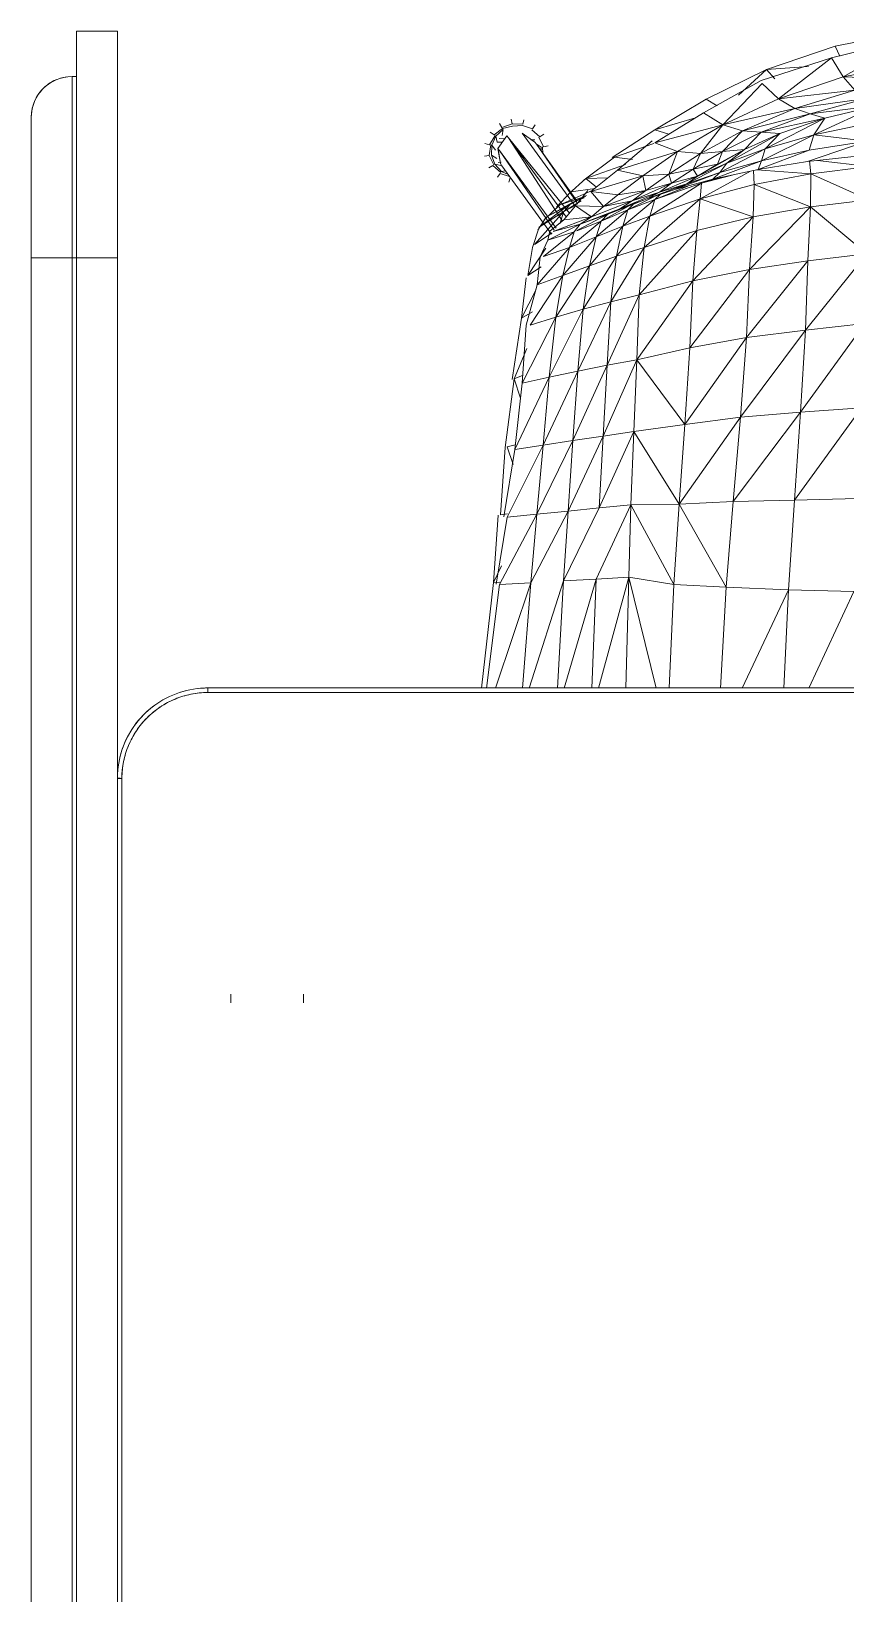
# Model space of a CAD drawing. Header units: millimetres. Extents: x 155927 to 295199, y -4084 to 97293.
# Drawn here: x 199745 to 200105, y 16845 to 17535 of the extents above; entities that cross this region are included whole.
import ezdxf

# ---------------------------------------------------------------- set-up
doc = ezdxf.new("R2010")
doc.units = ezdxf.units.MM
doc.header["$MEASUREMENT"] = 0
doc.layers.get('0').update_dxf_attribs({"linetype": 'CONTINUOUS'})
doc.layers.add('G-IMPT', color=8, linetype='CONTINUOUS', lineweight=9)

# ---------------------------------------------------------------- blocks, each defined once
blk = doc.blocks.new('OLA high stool - Kin high stool_dwg_KIN602 - GLIDES-V487-Level 2')
at = {"layer": 'G-IMPT'}
for p, q in [((-8.01, -7.636), (-8.025, -7.558)), ((-8.322, -7.828), (-8.389, -7.783)), ((-8.322, -7.828), (-8.38, -8.002)), ((-8.185, -7.701), (-8.306, -7.84)), ((-8.185, -7.701), (-8.229, -7.634)), ((-8.01, -7.636), (-8.175, -7.718)), ((-8.133, -7.86), (-8.13, -7.788)), ((-8.13, -7.788), (-8.122, -7.846)), ((-8.004, -7.676), (-8.062, -7.763)), ((-7.893, -7.648), (-8.007, -7.656)), ((-8.004, -7.676), (-7.936, -7.679)), ((-8.4, -7.998), (-8.48, -7.981)), ((-8.4, -7.998), (-8.407, -8.184)), ((-8.38, -8.002), (-8.367, -8.178)), ((-8.488, -8.199), (-8.407, -8.184)), ((-8.342, -8.359), (-8.413, -8.404)), ((-8.407, -8.184), (-8.342, -8.359)), ((-8.325, -8.349), (-8.367, -8.178)), ((-8.325, -8.349), (-8.215, -8.496)), ((-8.308, -8.338), (-8.203, -8.357)), ((-8.308, -8.338), (-8.192, -8.463)), ((-8.153, -8.41), (-8.15, -8.309)), ((-8.087, -8.441), (-8.088, -8.354)), ((-7.738, -8.426), (-7.744, -8.372)), ((-7.705, -8.482), (-7.58, -8.365)), ((-7.705, -8.482), (-7.684, -8.376)), ((-7.705, -8.482), (-7.684, -8.376)), ((-7.684, -8.516), (-7.564, -8.377)), ((-7.58, -8.365), (-7.593, -8.299)), ((-7.58, -8.365), (-7.593, -8.299)), ((-7.58, -8.365), (-7.528, -8.251)), ((-7.547, -8.389), (-7.493, -8.226)), ((-7.547, -8.389), (-7.483, -8.439)), ((-7.47, -8.219), (-7.392, -8.24)), ((-8.215, -8.496), (-8.264, -8.564)), ((-8.203, -8.48), (-8.046, -8.574)), ((-8.192, -8.463), (-8.087, -8.441)), ((-8.192, -8.463), (-8.087, -8.441)), ((-8.192, -8.463), (-8.036, -8.535)), ((-8.046, -8.574), (-8.066, -8.655)), ((-8.041, -8.554), (-7.859, -8.581)), ((-8.036, -8.535), (-7.948, -8.474)), ((-8.036, -8.535), (-7.948, -8.474)), ((-8.036, -8.535), (-7.866, -8.541)), ((-7.866, -8.541), (-7.806, -8.451)), ((-7.866, -8.541), (-7.806, -8.451)), ((-7.866, -8.541), (-7.705, -8.482)), ((-7.859, -8.581), (-7.695, -8.499)), ((-7.859, -8.581), (-7.848, -8.663)), ((-7.684, -8.516), (-7.643, -8.587))]:
    blk.add_line(p, q, dxfattribs=at)
blk = doc.blocks.new('OLA high stool - Kin high stool_dwg_KIN602 - FRAME-V518-Level 2')
at = {"layer": 'G-IMPT'}
for p, q in [((0.191, 0.669), (1.174, 1.373)), ((0.191, 0.669), (1.205, 1.373)), ((0, 0.425), (1.269, 1.344)), ((1.391, 1.242), (0.082, 0.184)), ((0.082, 0.184), (1.455, 1.188)), ((1.531, 1.122), (0.082, 0.184)), ((0.302, 0.026), (1.651, 1.013)), ((0.302, 0.026), (1.689, 0.978)), ((0.566, 0.068), (1.757, 0.931)), ((0, 0.425), (0.155, 0.643)), ((0.156, 0.64), (0.031, 0.465)), ((0.191, 0.669), (0.155, 0.643)), ((0.082, 0.184), (0.046, 0.158)), ((0.046, 0.158), (0.266, 0)), ((0.266, 0), (0.53, 0.043)), ((0.266, 0), (0.302, 0.026)), ((0.529, 0.044), (0.272, 0.004)), ((0.566, 0.068), (0.53, 0.043))]:
    blk.add_line(p, q, dxfattribs=at)
blk = doc.blocks.new('OLA high stool - Kin high stool_dwg_KIN602 - SHELL-V519-Level 2')
at = {"layer": 'G-IMPT'}
for p, q in [((-9.228, -2.432), (-9.447, -1.28)), ((-9.179, -1.159), (-9.228, -2.432)), ((-9.761, -2.567), (-9.994, -1.391)), ((-9.554, -2.632), (-9.859, -1.407)), ((-9.228, -2.432), (-9.807, -1.398)), ((-8.509, -2.746), (-8.727, -1.831)), ((-8.727, -1.831), (-8.584, -3.006)), ((-8.217, -2.942), (-8.727, -1.831)), ((-8.851, -2.028), (-8.584, -3.006)), ((-8.851, -2.028), (-8.675, -3.27)), ((-8.418, -1.967), (-8.217, -2.942)), ((-8.217, -2.942), (-8.107, -2.015)), ((-7.948, -3.023), (-8.107, -2.015)), ((-7.755, -3.048), (-8.107, -2.015)), ((-7.755, -3.048), (-7.864, -2.026)), ((-7.666, -1.978), (-7.773, -2.877)), ((-7.666, -1.978), (-7.542, -2.989)), ((-7.086, -1.982), (-7.542, -2.989)), ((-7.086, -1.982), (-6.965, -2.996)), ((-6.965, -2.996), (-6.148, -2.021)), ((-6.024, -3.041), (-6.148, -2.021)), ((-4.821, -3.087), (-6.148, -2.021)), ((-3.394, -3.173), (-4.935, -2.053)), ((-4.935, -2.053), (-4.821, -3.087)), ((-1.867, -3.277), (-3.471, -2.11)), ((-3.471, -2.11), (-3.394, -3.173)), ((-9.554, -2.632), (-9.228, -2.432)), ((-8.996, -2.227), (-9.228, -2.432)), ((-9.228, -2.432), (-8.843, -3.556)), ((-8.996, -2.227), (-8.675, -3.27)), ((-8.996, -2.227), (-8.843, -3.556)), ((-1.894, -2.177), (-1.867, -3.277)), ((-0.279, -2.244), (-0.307, -3.381)), ((1.403, -3.026), (-0.279, -2.244)), ((-9.584, -2.486), (-9.761, -2.567)), ((-9.351, -3.765), (-9.761, -2.567)), ((-8.843, -3.556), (-9.554, -2.632)), ((-9.161, -3.857), (-9.554, -2.632)), ((-8.509, -2.746), (-8.584, -3.006)), ((-7.973, -3.786), (-8.509, -2.746)), ((-8.509, -2.746), (-8.242, -3.532)), ((-8.217, -2.942), (-8.509, -2.746)), ((-8.509, -2.746), (-8.261, -3.855)), ((-8.217, -2.942), (-7.948, -3.023)), ((-7.973, -3.786), (-8.217, -2.942)), ((-7.767, -3.85), (-8.217, -2.942)), ((-9.406, -3.035), (-9.351, -3.765)), ((-8.675, -3.27), (-8.584, -3.006)), ((-8.584, -3.006), (-8.261, -3.855)), ((-8.584, -3.006), (-8.288, -4.181)), ((-7.616, -3.908), (-7.948, -3.023)), ((-7.948, -3.023), (-7.767, -3.85)), ((-7.542, -2.989), (-7.766, -3.016)), ((-7.616, -3.908), (-7.755, -3.048)), ((-7.542, -2.989), (-7.611, -3.933)), ((-7.542, -2.989), (-7.356, -3.974)), ((-6.965, -2.996), (-7.542, -2.989)), ((-6.965, -2.996), (-7.356, -3.974)), ((-5.876, -4.055), (-6.965, -2.996)), ((-6.965, -2.996), (-6.789, -3.996)), ((-6.024, -3.041), (-6.965, -2.996)), ((-5.876, -4.055), (-6.024, -3.041)), ((-6.024, -3.041), (-4.821, -3.087)), ((-4.691, -4.11), (-6.024, -3.041)), ((-3.306, -4.215), (-4.821, -3.087)), ((-4.821, -3.087), (-4.691, -4.11)), ((-3.394, -3.173), (-4.821, -3.087)), ((-1.84, -4.34), (-3.394, -3.173)), ((-3.394, -3.173), (-3.306, -4.215)), ((-1.867, -3.277), (-3.394, -3.173)), ((-8.843, -3.556), (-8.675, -3.27)), ((-8.675, -3.27), (-8.288, -4.181)), ((-8.675, -3.27), (-8.392, -4.523)), ((-1.84, -4.34), (-1.867, -3.277)), ((-1.867, -3.277), (-0.307, -3.381)), ((-0.307, -3.381), (-0.351, -4.465)), ((-0.307, -3.381), (1.403, -3.459)), ((1.403, -4.185), (-0.307, -3.381)), ((-9.192, -3.616), (-9.351, -3.765)), ((-9.351, -3.765), (-8.835, -4.811)), ((-9.351, -3.765), (-8.906, -4.247)), ((-9.111, -3.837), (-8.843, -3.556)), ((-8.843, -3.556), (-8.392, -4.523)), ((-8.261, -3.855), (-8.242, -3.532)), ((-8.242, -3.532), (-7.973, -3.786)), ((-7.965, -4.146), (-8.242, -3.532)), ((-7.723, -4.452), (-8.242, -3.532)), ((-7.723, -4.452), (-7.973, -3.786)), ((-7.973, -3.786), (-7.767, -3.85)), ((-7.56, -4.571), (-7.973, -3.786)), ((-9.161, -3.857), (-8.6, -4.857)), ((-8.392, -4.523), (-9.111, -3.837)), ((-8.261, -3.855), (-8.288, -4.181)), ((-8.261, -3.855), (-7.965, -4.146)), ((-8.261, -3.855), (-7.928, -4.528)), ((-7.767, -3.85), (-7.616, -3.908)), ((-7.56, -4.571), (-7.767, -3.85)), ((-7.446, -4.693), (-7.767, -3.85)), ((-7.446, -4.693), (-7.616, -3.908)), ((-7.599, -3.989), (-7.356, -3.974)), ((-7.107, -4.917), (-7.588, -4.04)), ((-7.356, -3.974), (-6.789, -3.996)), ((-7.356, -3.974), (-7.107, -4.917)), ((-6.789, -3.996), (-7.107, -4.917)), ((-6.789, -3.996), (-5.876, -4.055)), ((-6.553, -4.971), (-6.789, -3.996)), ((-5.677, -5.041), (-6.789, -3.996)), ((-5.876, -4.055), (-4.691, -4.11)), ((-4.514, -5.093), (-5.876, -4.055)), ((-5.876, -4.055), (-5.677, -5.041)), ((-8.288, -4.181), (-8.392, -4.523)), ((-8.288, -4.181), (-7.928, -4.528)), ((-8.288, -4.181), (-7.891, -4.911)), ((-7.928, -4.528), (-7.965, -4.146)), ((-7.965, -4.146), (-7.723, -4.452)), ((-7.708, -4.611), (-7.965, -4.146)), ((-7.498, -4.96), (-7.965, -4.146)), ((-4.691, -4.11), (-3.306, -4.215)), ((-3.184, -5.181), (-4.691, -4.11)), ((-4.691, -4.11), (-4.514, -5.093)), ((-3.306, -4.215), (-1.84, -4.34)), ((-3.184, -5.181), (-3.306, -4.215)), ((-1.796, -5.28), (-3.306, -4.215)), ((-1.84, -4.34), (-0.351, -4.465)), ((-1.84, -4.34), (-1.796, -5.28)), ((-8.392, -4.523), (-8.6, -4.857)), ((-8.392, -4.523), (-7.891, -4.911)), ((-8.392, -4.523), (-7.926, -5.311)), ((-8.078, -5.701), (-8.392, -4.523)), ((-7.891, -4.911), (-7.928, -4.528)), ((-7.623, -5.036), (-7.928, -4.528)), ((-7.928, -4.528), (-7.708, -4.611)), ((-7.723, -4.452), (-7.56, -4.571)), ((-7.498, -4.96), (-7.723, -4.452)), ((-7.365, -5.145), (-7.723, -4.452)), ((-7.623, -5.036), (-7.708, -4.611)), ((-7.498, -4.96), (-7.708, -4.611)), ((-7.365, -5.145), (-7.56, -4.571)), ((-7.265, -5.354), (-7.56, -4.571)), ((-7.446, -4.693), (-7.56, -4.571)), ((-7.379, -4.891), (-7.518, -4.358)), ((-7.379, -4.891), (-7.473, -4.568)), ((-0.351, -4.465), (-1.796, -5.28)), ((-0.351, -4.465), (-0.398, -5.372)), ((1.403, -4.564), (-0.351, -4.465)), ((-8.835, -4.811), (-8.72, -4.618)), ((-8.835, -4.811), (-8.303, -5.701)), ((-8.6, -4.857), (-8.078, -5.701)), ((-7.265, -5.354), (-7.446, -4.693)), ((-8.515, -4.995), (-8.303, -5.701)), ((-7.926, -5.311), (-7.891, -4.911)), ((-7.533, -5.461), (-7.891, -4.911)), ((-7.891, -4.911), (-7.623, -5.036)), ((-7.623, -5.036), (-7.498, -4.96)), ((-7.533, -5.461), (-7.623, -5.036)), ((-7.623, -5.036), (-7.377, -5.411)), ((-7.377, -5.411), (-7.498, -4.96)), ((-7.498, -4.96), (-7.365, -5.145)), ((-7.498, -4.96), (-7.222, -5.62)), ((-7.092, -5.701), (-7.379, -4.891)), ((-6.802, -5.788), (-7.379, -4.891)), ((-7.107, -4.917), (-7.379, -4.891)), ((-7.365, -5.145), (-7.265, -5.354)), ((-7.104, -5.833), (-7.365, -5.145)), ((-7.365, -5.145), (-7.222, -5.62)), ((-7.092, -5.701), (-7.327, -5.127)), ((-6.802, -5.788), (-7.107, -4.917)), ((-6.258, -5.888), (-7.107, -4.917)), ((-6.553, -4.971), (-7.107, -4.917)), ((-5.433, -5.973), (-6.553, -4.971)), ((-6.553, -4.971), (-6.258, -5.888)), ((-5.677, -5.041), (-6.553, -4.971)), ((-5.433, -5.973), (-5.677, -5.041)), ((-5.677, -5.041), (-4.514, -5.093)), ((-4.306, -6.017), (-5.677, -5.041)), ((-4.514, -5.093), (-3.184, -5.181)), ((-4.514, -5.093), (-4.306, -6.017)), ((-8.078, -5.701), (-7.926, -5.311)), ((-7.926, -5.311), (-7.533, -5.461)), ((-7.926, -5.311), (-7.504, -5.91)), ((-7.602, -6.35), (-7.926, -5.311)), ((-7.533, -5.461), (-7.377, -5.411)), ((-7.222, -5.62), (-7.377, -5.411)), ((-7.377, -5.411), (-7.071, -6.094)), ((-7.377, -5.411), (-7.248, -5.861)), ((-7.104, -5.833), (-7.265, -5.354)), ((-3.184, -5.181), (-4.306, -6.017)), ((-3.184, -5.181), (-3.057, -6.07)), ((-1.796, -5.28), (-3.184, -5.181)), ((-1.796, -5.28), (-3.057, -6.07)), ((-1.786, -6.121), (-1.796, -5.28)), ((-0.398, -5.372), (-1.796, -5.28)), ((-0.398, -5.372), (-1.786, -6.121)), ((-0.398, -5.372), (-0.525, -6.154)), ((1.403, -5.456), (-0.398, -5.372)), ((-8.303, -5.701), (-8.228, -5.458)), ((-8.303, -5.701), (-7.822, -6.442)), ((-7.504, -5.91), (-7.533, -5.461)), ((-7.248, -5.861), (-7.533, -5.461)), ((-7.071, -6.094), (-7.222, -5.62)), ((-7.104, -5.833), (-7.222, -5.62)), ((-7.222, -5.62), (-6.931, -6.309)), ((-7.092, -5.701), (-7.178, -5.612)), ((-6.913, -6.172), (-7.092, -5.701)), ((-7.092, -5.701), (-6.802, -5.788)), ((-6.632, -6.261), (-7.092, -5.701)), ((1.403, -5.682), (-0.525, -6.154)), ((-7.602, -6.35), (-8.113, -5.749)), ((-8.065, -5.719), (-7.829, -6.402)), ((-7.504, -5.91), (-7.602, -6.35)), ((-7.504, -5.91), (-7.248, -5.861)), ((-7.23, -6.813), (-7.504, -5.91)), ((-7.176, -6.343), (-7.504, -5.91)), ((-7.176, -6.343), (-7.248, -5.861)), ((-7.248, -5.861), (-7.071, -6.094)), ((-7.248, -5.861), (-6.969, -6.594)), ((-6.913, -6.172), (-7.141, -5.721)), ((-6.931, -6.309), (-7.104, -5.833)), ((-6.839, -6.521), (-7.104, -5.833)), ((-6.632, -6.261), (-6.802, -5.788)), ((-6.802, -5.788), (-6.258, -5.888)), ((-6.107, -6.368), (-6.802, -5.788)), ((-6.258, -5.888), (-5.433, -5.973)), ((-5.315, -6.465), (-6.258, -5.888)), ((-6.258, -5.888), (-6.107, -6.368)), ((-5.433, -5.973), (-4.306, -6.017)), ((-5.315, -6.465), (-5.433, -5.973)), ((-4.213, -6.533), (-5.433, -5.973)), ((-7.791, -6.092), (-7.829, -6.402)), ((-7.701, -6.215), (-7.461, -6.9)), ((-6.969, -6.594), (-7.071, -6.094)), ((-7.071, -6.094), (-6.931, -6.309)), ((-6.793, -6.801), (-7.071, -6.094)), ((-7.007, -6.079), (-6.913, -6.172)), ((-6.714, -6.635), (-7.004, -6.109)), ((-6.714, -6.635), (-6.913, -6.172)), ((-6.913, -6.172), (-6.632, -6.261)), ((-6.444, -6.724), (-6.913, -6.172)), ((-2.981, -6.602), (-4.306, -6.017)), ((-4.306, -6.017), (-4.213, -6.533)), ((-3.057, -6.07), (-4.306, -6.017)), ((-1.731, -6.668), (-3.057, -6.07)), ((-3.057, -6.07), (-2.981, -6.602)), ((-1.786, -6.121), (-3.057, -6.07)), ((-1.731, -6.668), (-1.786, -6.121)), ((-0.525, -6.154), (-1.786, -6.121)), ((-1.786, -6.121), (-0.493, -6.722)), ((-0.525, -6.154), (1.403, -6.204)), ((1.404, -6.684), (-0.525, -6.154)), ((-0.525, -6.154), (-0.493, -6.722)), ((-7.435, -6.933), (-7.829, -6.402)), ((-7.23, -6.813), (-7.602, -6.35)), ((-7.461, -6.9), (-7.47, -6.514)), ((-7.23, -6.813), (-7.176, -6.343)), ((-6.969, -6.594), (-7.176, -6.343)), ((-6.839, -6.521), (-6.952, -6.25)), ((-6.662, -7.001), (-6.931, -6.309)), ((-6.839, -6.521), (-6.931, -6.309)), ((-6.444, -6.724), (-6.632, -6.261)), ((-6.632, -6.261), (-6.107, -6.368)), ((-5.94, -6.838), (-6.632, -6.261)), ((-5.185, -6.947), (-6.107, -6.368)), ((-6.107, -6.368), (-5.94, -6.838)), ((-5.315, -6.465), (-6.107, -6.368)), ((-5.185, -6.947), (-5.315, -6.465)), ((-5.315, -6.465), (-4.213, -6.533)), ((-4.111, -7.04), (-5.315, -6.465)), ((-7.461, -6.9), (-7.309, -6.714)), ((-7.287, -6.741), (-7.228, -7.164)), ((-7.257, -6.779), (-7.002, -7.356)), ((-6.969, -6.594), (-7.23, -6.813)), ((-6.985, -7.081), (-6.969, -6.594)), ((-6.793, -6.801), (-6.969, -6.594)), ((-6.662, -7.001), (-6.839, -6.521)), ((-6.839, -6.521), (-6.714, -6.635)), ((-6.554, -7.058), (-6.839, -6.521)), ((-6.259, -7.187), (-6.714, -6.635)), ((-6.714, -6.635), (-6.547, -7.058)), ((-6.444, -6.724), (-6.714, -6.635)), ((-6.259, -7.187), (-6.444, -6.724)), ((-5.769, -7.303), (-6.444, -6.724)), ((-5.94, -6.838), (-6.444, -6.724)), ((-2.904, -7.127), (-4.213, -6.533)), ((-4.213, -6.533), (-4.111, -7.04)), ((-2.981, -6.602), (-4.213, -6.533)), ((-2.981, -6.602), (-1.731, -6.668)), ((-1.677, -7.211), (-2.981, -6.602)), ((-2.981, -6.602), (-2.904, -7.127)), ((-1.677, -7.211), (-1.731, -6.668)), ((-0.461, -7.289), (-1.731, -6.668)), ((1.404, -7.281), (-0.493, -6.722)), ((-0.493, -6.722), (-0.461, -7.289)), ((1.404, -6.8), (-0.493, -6.722)), ((-7.461, -6.9), (-7.191, -7.198)), ((-7.013, -7.058), (-7.247, -6.867)), ((-7.028, -7.157), (-7.161, -6.888)), ((-7.15, -6.902), (-7.002, -7.356)), ((-7.15, -6.902), (-6.783, -7.59)), ((-7.15, -6.902), (-7.028, -7.157)), ((-7.12, -6.933), (-7.073, -7.046)), ((-7.072, -6.985), (-6.884, -7.283)), ((-6.793, -6.801), (-6.985, -7.081)), ((-6.741, -7.285), (-6.793, -6.801)), ((-6.538, -7.471), (-6.793, -6.801)), ((-6.662, -7.001), (-6.793, -6.801)), ((-6.538, -7.471), (-6.662, -7.001)), ((-6.386, -7.561), (-6.662, -7.001)), ((-6.529, -7.104), (-6.662, -7.001)), ((-5.047, -7.421), (-5.94, -6.838)), ((-5.94, -6.838), (-5.769, -7.303)), ((-5.185, -6.947), (-5.94, -6.838)), ((-5.047, -7.421), (-5.185, -6.947)), ((-4.005, -7.539), (-5.185, -6.947)), ((-4.111, -7.04), (-5.185, -6.947)), ((-2.824, -7.646), (-4.111, -7.04)), ((-4.111, -7.04), (-4.005, -7.539)), ((-2.904, -7.127), (-4.111, -7.04)), ((-6.962, -7.409), (-7.228, -7.164)), ((-7.028, -7.157), (-6.783, -7.59)), ((-6.884, -7.283), (-7.002, -7.179)), ((-6.884, -7.283), (-7.001, -7.063)), ((-6.741, -7.285), (-6.985, -7.081)), ((-6.981, -7.219), (-6.612, -7.712)), ((-6.612, -7.712), (-6.884, -7.283)), ((-6.884, -7.283), (-6.308, -7.795)), ((-6.884, -7.283), (-6.668, -7.352)), ((-6.54, -7.529), (-6.741, -7.285)), ((-6.386, -7.561), (-6.529, -7.104)), ((-6.103, -7.637), (-6.529, -7.104)), ((-6.259, -7.187), (-6.529, -7.104)), ((-6.103, -7.637), (-6.259, -7.187)), ((-5.61, -7.748), (-6.259, -7.187)), ((-5.769, -7.303), (-6.259, -7.187)), ((-4.91, -7.869), (-5.769, -7.303)), ((-5.769, -7.303), (-5.61, -7.748)), ((-5.047, -7.421), (-5.769, -7.303)), ((-1.622, -7.753), (-2.904, -7.127)), ((-2.904, -7.127), (-2.824, -7.646)), ((-1.677, -7.211), (-2.904, -7.127)), ((-0.428, -7.859), (-1.677, -7.211)), ((-1.677, -7.211), (-1.622, -7.753)), ((-0.461, -7.289), (-1.677, -7.211)), ((1.404, -7.887), (-0.461, -7.289)), ((1.404, -7.396), (-0.461, -7.289)), ((-6.74, -7.626), (-7.002, -7.356)), ((-6.56, -7.738), (-6.783, -7.59)), ((-6.386, -7.561), (-6.54, -7.529)), ((-6.512, -7.486), (-6.308, -7.795)), ((-6.095, -7.695), (-6.386, -7.561)), ((-6.246, -7.599), (-5.773, -7.908)), ((-4.91, -7.869), (-5.047, -7.421)), ((-3.9, -8.007), (-5.047, -7.421)), ((-4.005, -7.539), (-5.047, -7.421)), ((-4.005, -7.539), (-2.824, -7.646)), ((-2.748, -8.137), (-4.005, -7.539)), ((-4.005, -7.539), (-3.9, -8.007)), ((-6.26, -7.828), (-6.612, -7.712)), ((-5.773, -7.908), (-6.26, -7.828)), ((-5.61, -7.748), (-6.095, -7.695)), ((-5.773, -7.908), (-5.92, -7.678)), ((-4.908, -7.939), (-5.61, -7.748)), ((-5.528, -7.763), (-5.031, -8.022)), ((-5.141, -7.829), (-5.031, -8.022)), ((-1.571, -8.269), (-2.824, -7.646)), ((-2.824, -7.646), (-2.748, -8.137)), ((-1.622, -7.753), (-2.824, -7.646)), ((-0.397, -8.403), (-1.622, -7.753)), ((-1.622, -7.753), (-1.571, -8.269)), ((-0.428, -7.859), (-1.622, -7.753)), ((1.404, -8.471), (-0.428, -7.859)), ((-0.428, -7.859), (-0.397, -8.403)), ((1.404, -8.002), (-0.428, -7.859)), ((-5.733, -7.939), (-5.031, -8.022)), ((-3.961, -8.18), (-5.031, -8.022)), ((-3.9, -8.007), (-4.908, -7.939)), ((-4.505, -7.925), (-3.975, -8.149)), ((-3.975, -8.149), (-4.038, -7.988)), ((-3.975, -8.149), (-3.638, -8.037)), ((-3.975, -8.149), (-2.784, -8.306)), ((-3.9, -8.007), (-2.748, -8.137)), ((-2.792, -8.269), (-2.827, -8.128)), ((-2.748, -8.137), (-1.576, -8.326)), ((-2.792, -8.269), (-2.483, -8.167)), ((-2.784, -8.306), (-1.609, -8.385)), ((-1.628, -8.262), (-1.609, -8.385)), ((-1.571, -8.269), (-0.404, -8.462)), ((-0.723, -8.366), (-0.434, -8.506)), ((-0.434, -8.506), (-0.441, -8.398)), ((-0.397, -8.403), (1.404, -8.628)), ((-0.434, -8.506), (-1.605, -8.425)), ((-0.434, -8.506), (1.404, -8.713))]:
    blk.add_line(p, q, dxfattribs=at)

msp = doc.modelspace()

# ---------------------------------------------------------------- linework, layer by layer
at = {"layer": 'G-IMPT'}
for p, q in [((199783.01, 17534.81), (199765.01, 17534.81)), ((199765.01, 17534.81), (199765.01, 17434.81)), ((199765.01, 17434.81), (199765.01, 17534.81)), ((199783.01, 17434.81), (199783.01, 17534.81)), ((199783.01, 17534.81), (199783.01, 17434.81)), ((199765.01, 17514.81), (199763.01, 17514.81)), ((199763.01, 17434.81), (199763.01, 17514.81)), ((199763.01, 17514.81), (199763.01, 17434.81)), ((199745.01, 17434.81), (199745.01, 16254.81)), ((199763.01, 17434.81), (199745.01, 17434.81)), ((199745.01, 17434.81), (199763.01, 17434.81)), ((201143.01, 17244.81), (199823.01, 17244.81)), ((199823.01, 17242.81), (199823.01, 17244.81)), ((199823.01, 17244.81), (199823.01, 17242.81)), ((199783.01, 17204.97), (199784.3, 17204.97)), ((199784.3, 17204.97), (199783.01, 17204.97)), ((199785.01, 17204.81), (199783.01, 17204.81)), ((199783.01, 17204.81), (199785.01, 17204.81)), ((199833.15, 17109.6), (199833.15, 17105.81)), ((199865.15, 17105.81), (199865.15, 17109.6))]:
    msp.add_line(p, q, dxfattribs=at)
at = {"layer": 'G-IMPT', "flags": 128}
for points in [[(199783.01, 17534.81), (199778.51, 17534.81), (199774.01, 17534.81), (199769.51, 17534.81), (199765.01, 17534.81)], [(199765.01, 17534.81), (199769.51, 17534.81), (199774.01, 17534.81), (199778.51, 17534.81), (199783.01, 17534.81)], [(199751, 17510.22), (199751.55, 17510.69), (199752.11, 17511.13), (199752.69, 17511.56), (199753.29, 17511.96), (199753.9, 17512.34), (199754.53, 17512.69), (199755.17, 17513.01)], [(199757.85, 17514.06), (199758.55, 17514.25), (199759.25, 17514.41), (199759.96, 17514.55), (199760.67, 17514.66)], [(199763.01, 17514.81), (199763.51, 17514.81), (199764.01, 17514.81), (199764.51, 17514.81), (199765.01, 17514.81)], [(199765.01, 17514.81), (199764.51, 17514.81), (199764.01, 17514.81), (199763.51, 17514.81), (199763.01, 17514.81)], [(199763.01, 17514.81), (199763.51, 17514.81), (199764.01, 17514.81), (199764.51, 17514.81), (199765.01, 17514.81)], [(199765.01, 17514.81), (199764.51, 17514.81), (199764.01, 17514.81), (199763.51, 17514.81), (199763.01, 17514.81)], [(199745.01, 17496.81), (199745.03, 17497.53), (199745.07, 17498.25), (199745.14, 17498.97), (199745.24, 17499.68), (199745.37, 17500.39), (199745.53, 17501.09), (199745.72, 17501.79), (199745.93, 17502.47), (199746.17, 17503.15), (199746.44, 17503.82), (199746.73, 17504.48), (199747.05, 17505.12), (199747.39, 17505.76), (199747.76, 17506.37), (199748.16, 17506.98), (199748.58, 17507.56), (199749.02, 17508.13), (199749.48, 17508.68)], [(199745.01, 17487.69), (199745.01, 17488.94), (199745.01, 17490.1), (199745.01, 17491.18), (199745.01, 17492.17), (199745.01, 17493.06), (199745.01, 17493.65)], [(199745.01, 17478.65), (199745.01, 17493.65), (199745.01, 17492.82), (199745.01, 17491.9), (199745.01, 17490.89), (199745.01, 17489.79), (199745.01, 17488.6), (199745.01, 17487.69)], [(199745.01, 17478.65), (199745.01, 17454.36), (199745.01, 17456.69), (199745.01, 17459), (199745.01, 17461.26), (199745.01, 17463.48), (199745.01, 17465.66), (199745.01, 17467.19)], [(199745.01, 17467.19), (199745.01, 17465.05), (199745.01, 17462.86), (199745.01, 17460.63), (199745.01, 17458.35), (199745.01, 17456.04), (199745.01, 17454.36)], [(199745.01, 17434.81), (199745.01, 17139.81), (199745.01, 16844.81), (199745.01, 16549.81), (199745.01, 16254.81)], [(199745.01, 16254.81), (199745.01, 16549.81), (199745.01, 16844.81), (199745.01, 17139.81), (199745.01, 17434.81)], [(199763.01, 16254.81), (199763.01, 16549.81), (199763.01, 16844.81), (199763.01, 17139.81), (199763.01, 17434.81)], [(199765.01, 17434.81), (199764.51, 17434.81), (199764.01, 17434.81), (199763.51, 17434.81), (199763.01, 17434.81)], [(199763.01, 17434.81), (199763.01, 17139.81), (199763.01, 16844.81), (199763.01, 16549.81), (199763.01, 16254.81)], [(199763.01, 17434.81), (199763.51, 17434.81), (199764.01, 17434.81), (199764.51, 17434.81), (199765.01, 17434.81)], [(199765.01, 17434.81), (199769.51, 17434.81), (199774.01, 17434.81), (199778.51, 17434.81), (199783.01, 17434.81)], [(199783.01, 17434.81), (199778.51, 17434.81), (199774.01, 17434.81), (199769.51, 17434.81), (199765.01, 17434.81)], [(199765.01, 17434.81), (199765.01, 17139.81), (199765.01, 16844.81), (199765.01, 16549.81), (199765.01, 16254.81)], [(199765.01, 16254.81), (199765.01, 16549.81), (199765.01, 16844.81), (199765.01, 17139.81), (199765.01, 17434.81)], [(199783.01, 16254.81), (199783.01, 16549.81), (199783.01, 16844.81), (199783.01, 17139.81), (199783.01, 17434.81)], [(199783.01, 17434.81), (199783.01, 17139.81), (199783.01, 16844.81), (199783.01, 16549.81), (199783.01, 16254.81)], [(199823.01, 17244.81), (199821.42, 17244.78), (199819.82, 17244.68), (199818.23, 17244.52), (199816.64, 17244.3), (199815.07, 17244.01), (199813.51, 17243.67), (199811.96, 17243.25), (199810.43, 17242.78), (199808.92, 17242.25), (199807.44, 17241.65), (199805.98, 17241), (199804.54, 17240.29), (199803.14, 17239.52), (199801.77, 17238.7), (199800.43, 17237.83), (199799.13, 17236.9), (199797.86, 17235.91), (199796.64, 17234.88), (199795.46, 17233.81), (199794.32, 17232.68), (199793.23, 17231.51), (199792.19, 17230.3), (199791.19, 17229.04), (199790.25, 17227.75), (199789.36, 17226.42), (199788.52, 17225.06), (199787.74, 17223.66), (199787.01, 17222.24), (199786.34, 17220.79), (199785.73, 17219.31), (199785.18, 17217.8), (199784.69, 17216.28), (199784.27, 17214.74), (199783.9, 17213.18), (199783.6, 17211.61), (199783.36, 17210.03), (199783.18, 17208.44), (199783.07, 17206.84), (199783.02, 17205.24)], [(201143.01, 17244.81), (200813.01, 17244.81), (200483.01, 17244.81), (200153.01, 17244.81), (199823.01, 17244.81)], [(199823.01, 17244.81), (200153.01, 17244.81), (200483.01, 17244.81), (200813.01, 17244.81), (201143.01, 17244.81)], [(199823.01, 17242.81), (200153.01, 17242.81), (200483.01, 17242.81), (200813.01, 17242.81), (201143.01, 17242.81)], [(201143.01, 17242.81), (200813.01, 17242.81), (200483.01, 17242.81), (200153.01, 17242.81), (199823.01, 17242.81)], [(199785.01, 16484.81), (199785.01, 16664.81), (199785.01, 16844.81), (199785.01, 17024.81), (199785.01, 17204.81)], [(199785.01, 17204.81), (199785.01, 17024.81), (199785.01, 16844.81), (199785.01, 16664.81), (199785.01, 16484.81)]]:
    msp.add_lwpolyline(points, dxfattribs=at)
at = {"layer": 'G-IMPT'}
for centre, radius, start, end in [((199763.01, 17496.81), 18, 90, 180), ((199763.01, 17496.81), 18, 90, 180), ((199763.01, 17496.81), 18, 112.5, 180), ((199763.01, 17496.81), 18, 112.5, 180), ((199823.01, 17204.81), 40, 103.61388, 122.16077), ((199823.01, 17204.81), 40, 103.61388, 122.16077), ((199823.01, 17204.81), 40, 103.61388, 122.16077), ((199823.01, 17204.81), 40, 103.61388, 122.16077), ((199823.01, 17204.81), 40, 90, 96.2369), ((199823.01, 17204.81), 40, 90, 96.2369), ((199823.01, 17204.81), 40, 90, 96.2369), ((199823.01, 17204.81), 40, 90, 96.2369), ((199823.01, 17204.81), 40, 125.80718, 144.19282), ((199823.01, 17204.81), 40, 125.80718, 144.19282), ((199823.01, 17204.81), 40, 125.80718, 144.19282), ((199823.01, 17204.81), 40, 125.80718, 144.19282), ((199823.01, 17204.81), 40, 147.83923, 166.38612), ((199823.01, 17204.81), 40, 147.83923, 166.38612), ((199823.01, 17204.81), 40, 147.83923, 166.38612), ((199823.01, 17204.81), 40, 147.83923, 166.38612), ((199823.01, 17204.81), 40, 173.7631, 180), ((199823.01, 17204.81), 40, 173.7631, 180), ((199823.01, 17204.81), 40, 173.7631, 180), ((199823.01, 17204.81), 40, 173.7631, 180)]:
    msp.add_arc(centre, radius, start, end, dxfattribs=at)
for points in [[(199745.01, 17458.54), (199745.01, 17466.03), (199745.01, 17479.8), (199745.01, 17493.58), (199745.01, 17496.82), (199745.01, 17496.81)], [(199745.01, 17496.81), (199745.01, 17496.82), (199745.01, 17493.58), (199745.01, 17479.8), (199745.01, 17459.15), (199745.01, 17442.93), (199745.01, 17434.81)], [(199745.01, 17434.81), (199745.01, 17438.92), (199745.01, 17442.94), (199745.01, 17446.91)], [(199785.01, 17204.81), (199785.02, 17209.79), (199787, 17219.73), (199795.44, 17232.38), (199808.1, 17240.83), (199818.04, 17242.81), (199823.01, 17242.81)]]:
    msp.add_open_spline(points, degree=3, dxfattribs=at)
for points, knots in [([(199745.01, 17446.91), (199745.01, 17450.87), (199745.01, 17458.7), (199745.01, 17469.48), (199745.01, 17478.93), (199745.01, 17486.7), (199745.01, 17492.45), (199745.01, 17496.02), (199745.01, 17496.81), (199745.01, 17496.81)], [0.1250042, 0.1250042, 0.1250042, 0.1250042, 0.25, 0.375, 0.5, 0.625, 0.75, 0.875, 1, 1, 1, 1]), ([(199745.01, 17496.81), (199745.01, 17496.81), (199745.01, 17496.02), (199745.01, 17492.45), (199745.01, 17486.7), (199745.01, 17478.93), (199745.01, 17469.48), (199745.01, 17458.7), (199745.01, 17450.87), (199745.01, 17446.91)], [0, 0, 0, 0, 0.125, 0.25, 0.375, 0.5, 0.625, 0.75, 0.8749958, 0.8749958, 0.8749958, 0.8749958]), ([(199823.01, 17242.81), (199820.41, 17242.77), (199815.37, 17242.25), (199809.57, 17240.51), (199805.12, 17238.39), (199801.88, 17236.44), (199798.84, 17234.19), (199796.1, 17231.73), (199793.64, 17228.99), (199791.39, 17225.94), (199789.44, 17222.7), (199787.32, 17218.26), (199785.58, 17212.46), (199785.05, 17207.42), (199785.01, 17204.81)], [0, 0, 0, 0, 0.125, 0.25, 0.3125, 0.375, 0.4375, 0.5, 0.5625, 0.625, 0.6875, 0.75, 0.875, 1, 1, 1, 1])]:
    msp.add_open_spline(points, degree=3, knots=knots, dxfattribs=at)

# ---------------------------------------------------------------- block references
at = {"xscale": 25.4, "yscale": 25.4, "zscale": 25.4, "rotation": 270}
for name, p in [('OLA high stool - Kin high stool_dwg_KIN602 - SHELL-V519-Level 2', (200165.1, 17280.35)), ('OLA high stool - Kin high stool_dwg_KIN602 - GLIDES-V487-Level 2', (200165.1, 17280.35)), ('OLA high stool - Kin high stool_dwg_KIN602 - FRAME-V518-Level 2', (199950.97, 17489.81))]:
    msp.add_blockref(name, p, dxfattribs=at)

doc.saveas('drawing.dxf')
